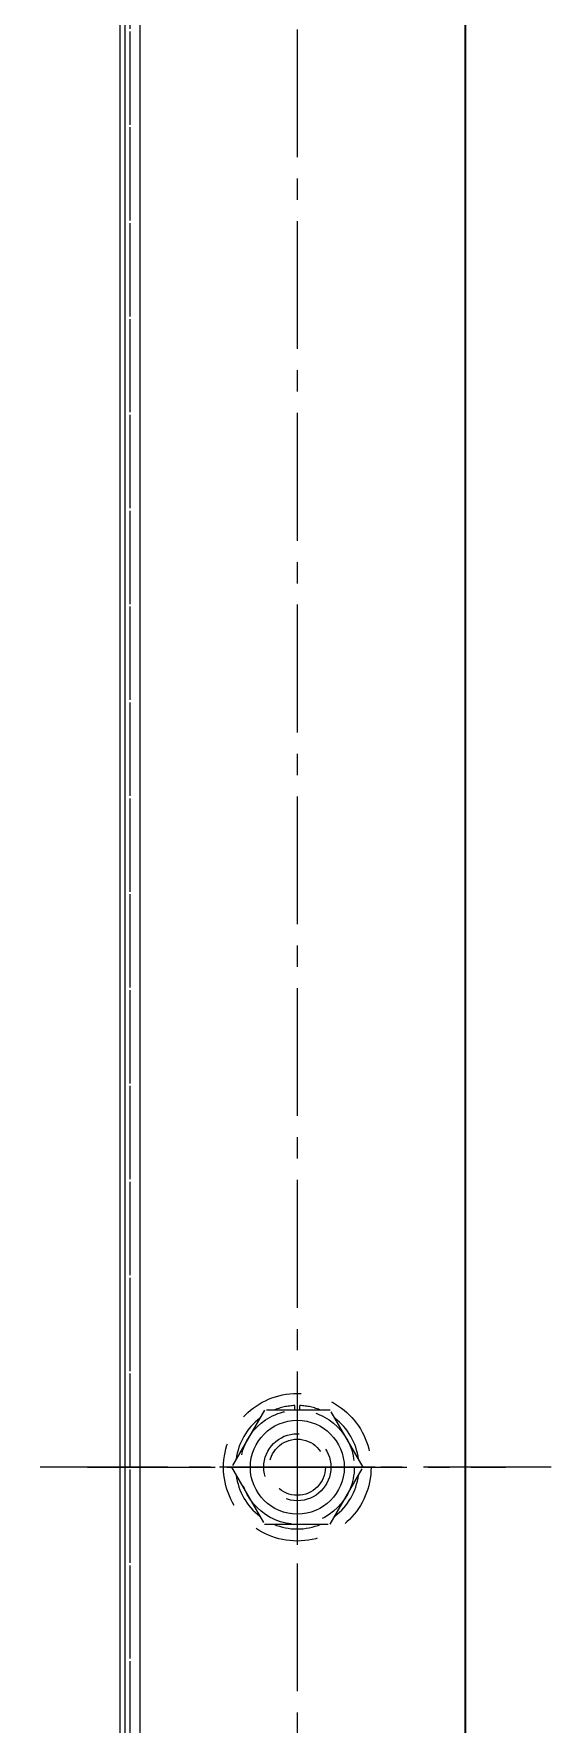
# Model space of a CAD drawing. Header units: millimetres. Extents: x 0 to 51411, y 0 to 16902.
# Drawn here: x 5477.7 to 5554.8, y 8003.9 to 8255.8 of the extents above; entities that cross this region are included whole.
import ezdxf

# ---------------------------------------------------------------- set-up
doc = ezdxf.new("R2010")
doc.units = ezdxf.units.MM
doc.linetypes.add('CENTER2', pattern=[28.575, 19.05, -3.175, 3.175, -3.175])
doc.linetypes.add('HIDDEN2', pattern=[4.7625, 3.175, -1.5875])
for name, color, linetype, lineweight in [('01_外形線', 7, 'Continuous', 25), ('03_かくれ線', 6, 'HIDDEN2', 13), ('04_中心線', 1, 'CENTER2', 9)]:
    doc.layers.add(name, color=color, linetype=linetype, lineweight=lineweight)
doc.layers.add('10_補助線', color=8, linetype='Continuous', lineweight=13, plot=False)

# ---------------------------------------------------------------- blocks, each defined once
blk = doc.blocks.new('*U331')
at = {"layer": '04_中心線', "color": 0, "linetype": 'CENTER2', "transparency": 16777216}
for p, q in [((0, 1.4), (0, 10.5)), ((-10.5, 0), (-1.4, 0)), ((1.4, 0), (10.5, 0)), ((0, -10.5), (0, -1.4))]:
    blk.add_line(p, q, dxfattribs=at)
at = {"layer": '04_中心線', "color": 0, "linetype": 'Continuous', "transparency": 16777216}
for p, q in [((-0.7, 0), (0.7, 0)), ((0, -0.7), (0, 0.7))]:
    blk.add_line(p, q, dxfattribs=at)
blk = doc.blocks.new('*U340')
at = {"layer": '04_中心線', "color": 0, "linetype": 'CENTER2', "transparency": 16777216}
for p, q in [((0, 2.2), (0, 11.59)), ((-11.59, 0), (-2.2, 0)), ((2.2, 0), (11.59, 0)), ((0, -11.59), (0, -2.2))]:
    blk.add_line(p, q, dxfattribs=at)
at = {"layer": '04_中心線', "color": 0, "linetype": 'Continuous', "transparency": 16777216}
for p, q in [((-1.1, 0), (1.1, 0)), ((0, -1.1), (0, 1.1))]:
    blk.add_line(p, q, dxfattribs=at)

msp = doc.modelspace()

# ---------------------------------------------------------------- linework, layer by layer
at = {"layer": '01_外形線'}
for p, q in [((5541.963, 8492.747), (5541.963, 7591.631)), ((5490.526, 7642.189), (5490.526, 8442.189))]:
    msp.add_line(p, q, dxfattribs=at)
msp.add_lwpolyline([(5541.963, 8492.747), (5542.026, 8492.81), (5542.026, 7591.568), (5541.963, 7591.631)], dxfattribs=at)
msp.add_circle((5516.963, 8042.189), 7, dxfattribs=at)
at = {"layer": '03_かくれ線', "ltscale": 3}
msp.add_line((5492.026, 7642.189), (5492.026, 8442.189), dxfattribs=at)
msp.add_lwpolyline([(5541.963, 7591.631), (5495.561, 7638.032, 0.6681786), (5492.026, 7646.568), (5492.026, 8437.81, 0.6681786), (5495.561, 8446.346), (5541.963, 8492.747)], format="xyb", dxfattribs=at)
for points in [[(5516.588, 8050.689), (5516.588, 8051.381)], [(5517.338, 8050.689), (5517.338, 8051.381)]]:
    msp.add_lwpolyline(points, dxfattribs=at)
msp.add_lwpolyline([(5512.055, 8033.689), (5521.87, 8033.689), (5526.778, 8042.189), (5521.87, 8050.689), (5512.055, 8050.689), (5507.148, 8042.189)], close=True, dxfattribs=at)
for radius in [11, 8.5, 5, 4.188]:
    msp.add_circle((5516.963, 8042.189), radius, dxfattribs=at)
for start, end in [(92.33607, 112.49498), (67.50502, 87.66393), (127.50502, 172.49498), (7.50502, 52.49498), (187.50502, 232.49498), (307.50502, 352.49498), (247.50502, 292.49498)]:
    msp.add_arc((5516.963, 8042.189), 9.2, start, end, dxfattribs=at)
at = {"layer": '04_中心線'}
for p, q in [((5516.963, 8342.189), (5516.963, 7742.189)), ((5554.822, 8042.189), (5477.667, 8042.189)), ((5485.685, 8042.189), (5548.003, 8042.189))]:
    msp.add_line(p, q, dxfattribs=at)
at = {"layer": '10_補助線'}
for p, q in [((5493.526, 7639.007), (5493.526, 8444.31)), ((5491.276, 7642.189), (5491.276, 8442.189))]:
    msp.add_line(p, q, dxfattribs=at)

# ---------------------------------------------------------------- block references
at = {"layer": '04_中心線', "linetype": 'CENTER2'}
for name, rotation in [('*U340', 180), ('*U331', 270)]:
    msp.add_blockref(name, (5516.963, 8042.189), dxfattribs=dict(at, rotation=rotation))

doc.saveas('drawing.dxf')
